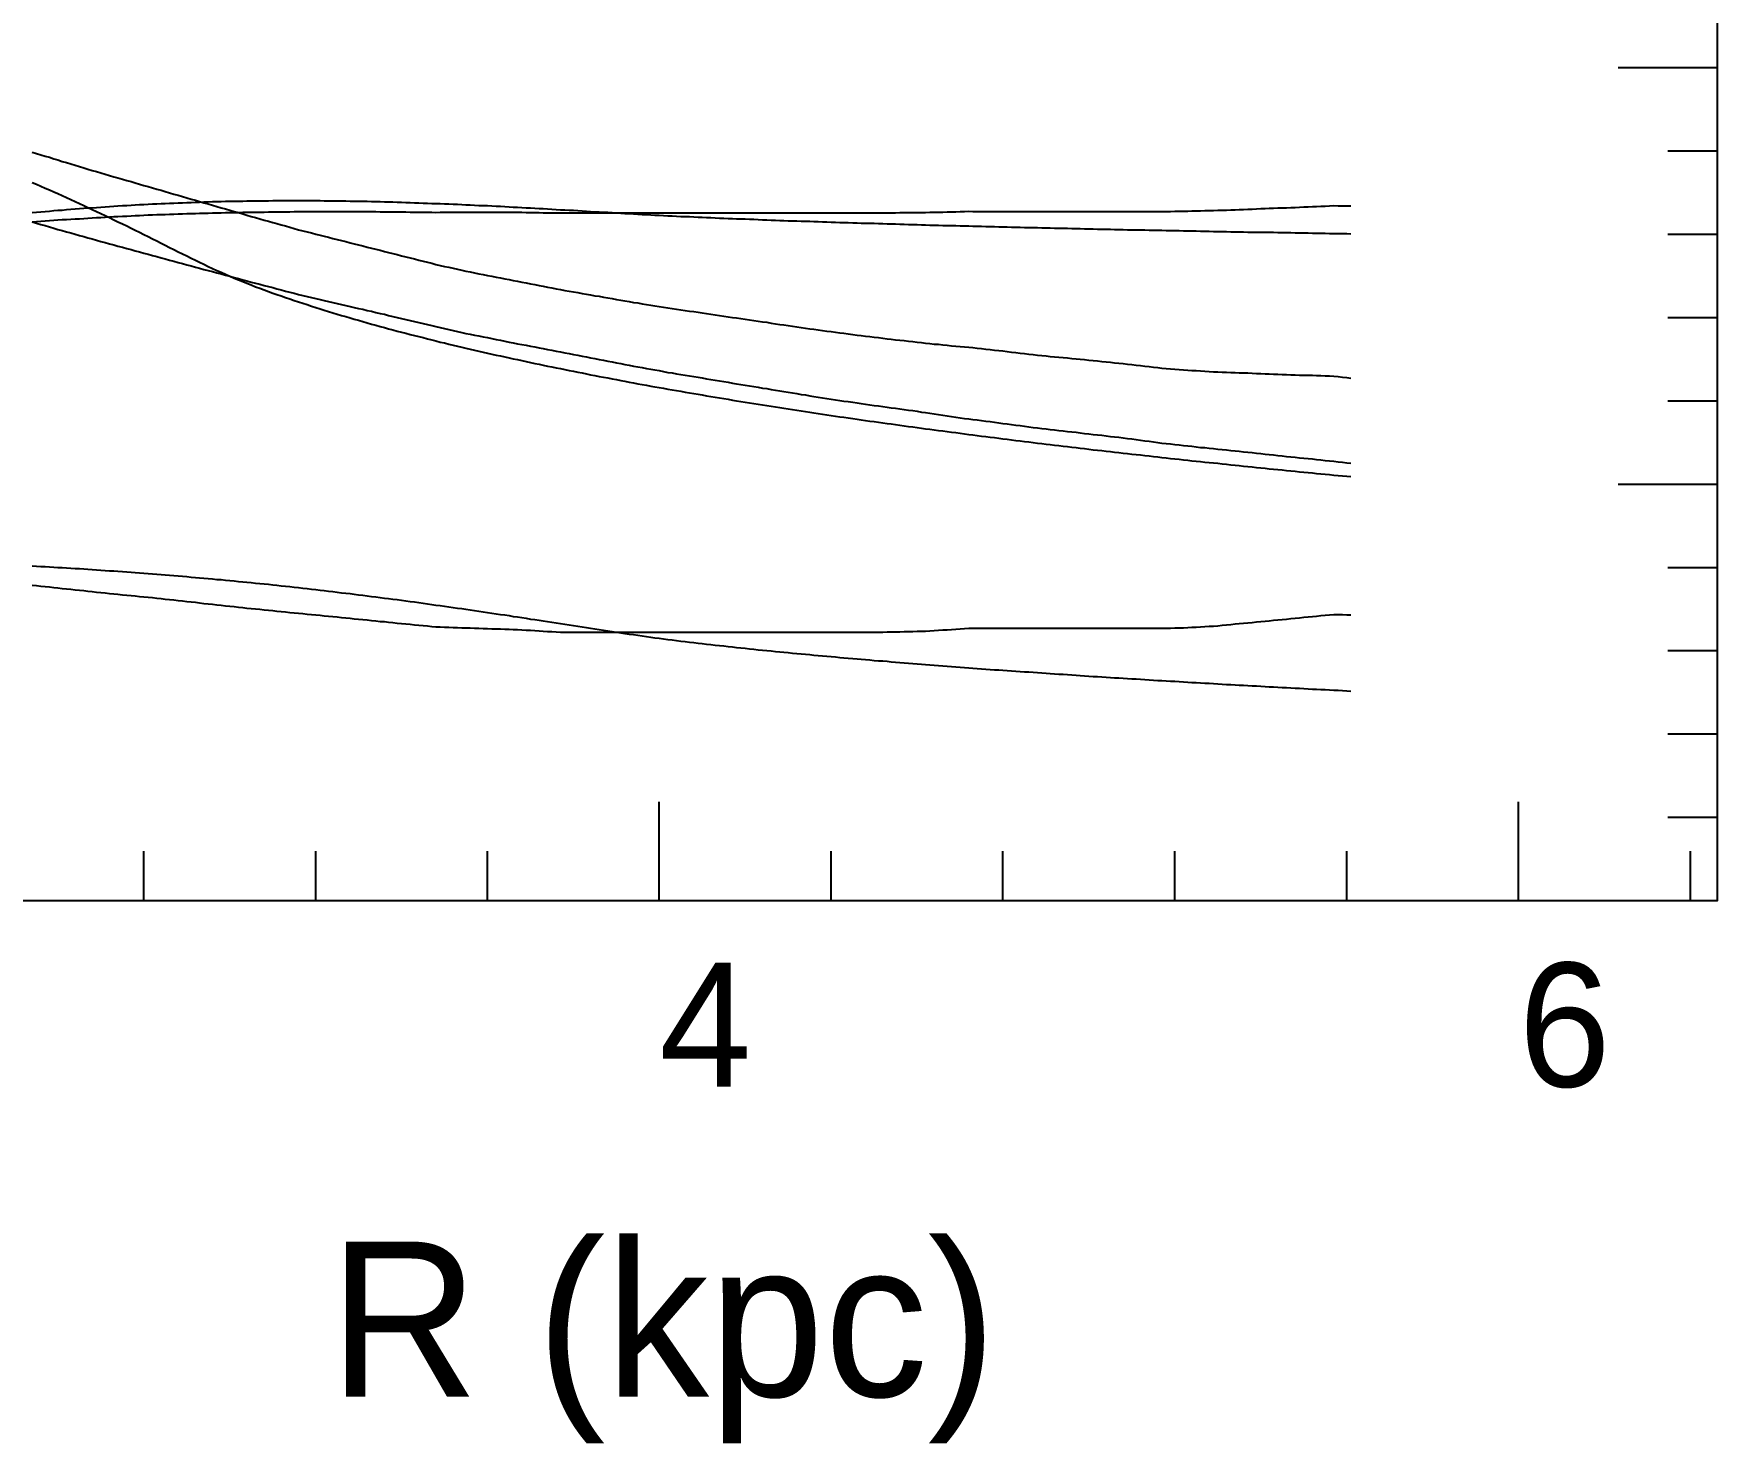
# Model space of a CAD drawing. Extents: x -35 to 179, y -35 to 147.
# Drawn here: x 70.5 to 179.2, y -35 to 56 of the extents above; entities that cross this region are included whole.
import ezdxf

# ---------------------------------------------------------------- set-up
doc = ezdxf.new("R2010")
doc.units = 0

msp = doc.modelspace()

# ---------------------------------------------------------------- linework, layer by layer
at = {"color": 0}
for p, q in [((179.2, 53.76), (172.8, 53.76)), ((179.2, 48.38), (176, 48.38)), ((179.2, 43.01), (176, 43.01)), ((179.2, 37.63), (176, 37.63)), ((179.2, 32.26), (176, 32.26)), ((179.2, 26.88), (172.8, 26.88)), ((179.2, 21.5), (176, 21.5)), ((179.2, 16.13), (176, 16.13)), ((179.2, 10.75), (176, 10.75)), ((110.91, 0), (110.91, 6.4)), ((166.37, 0), (166.37, 6.4)), ((179.2, 5.38), (176, 5.38)), ((77.64, 0), (77.64, 3.2)), ((88.73, 0), (88.73, 3.2)), ((99.82, 0), (99.82, 3.2)), ((122, 0), (122, 3.2)), ((133.09, 0), (133.09, 3.2)), ((144.18, 0), (144.18, 3.2)), ((155.28, 0), (155.28, 3.2)), ((177.46, 0), (177.46, 3.2))]:
    msp.add_line(p, q, dxfattribs=at)
msp.add_lwpolyline([(0, 0), (0, 120.96), (179.2, 120.96), (179.2, 0)], close=True, dxfattribs=at)
at = {"color": 1}
msp.add_lwpolyline([(70.43, 48.32), (70.71, 48.24), (70.98, 48.15), (71.26, 48.07), (71.54, 47.99), (71.82, 47.9), (72.09, 47.82), (72.37, 47.73), (72.65, 47.65), (72.92, 47.57), (73.2, 47.48), (73.48, 47.4), (73.76, 47.32), (74.03, 47.23), (74.31, 47.15), (74.59, 47.07), (74.87, 46.99), (75.14, 46.91), (75.42, 46.82), (75.7, 46.74), (75.97, 46.66), (76.25, 46.58), (76.53, 46.5), (76.81, 46.42), (77.08, 46.34), (77.36, 46.26), (77.64, 46.18), (77.92, 46.1), (78.19, 46.02), (78.47, 45.94), (78.75, 45.86), (79.02, 45.78), (79.3, 45.7), (79.58, 45.62), (79.86, 45.54), (80.13, 45.46), (80.41, 45.38), (80.69, 45.3), (80.97, 45.22), (81.24, 45.14), (81.52, 45.06), (81.8, 44.98), (82.07, 44.9), (82.35, 44.82), (82.63, 44.74), (82.91, 44.66), (83.18, 44.58), (83.46, 44.5), (83.74, 44.42), (84.02, 44.34), (84.29, 44.26), (84.57, 44.18), (84.85, 44.1), (85.12, 44.02), (85.4, 43.94), (85.68, 43.86), (85.96, 43.79), (86.23, 43.71), (86.51, 43.63), (86.79, 43.56), (87.07, 43.48), (87.34, 43.4), (87.62, 43.32), (87.9, 43.25), (88.17, 43.18), (88.45, 43.11), (88.73, 43.04), (89.01, 42.97), (89.28, 42.9), (89.56, 42.83), (89.84, 42.76), (90.12, 42.69), (90.39, 42.62), (90.67, 42.55), (90.95, 42.48), (91.22, 42.41), (91.5, 42.34), (91.78, 42.27), (92.06, 42.2), (92.33, 42.13), (92.61, 42.06), (92.89, 41.99), (93.17, 41.92), (93.44, 41.85), (93.72, 41.78), (94, 41.71), (94.27, 41.64), (94.55, 41.57), (94.83, 41.5), (95.11, 41.43), (95.38, 41.36), (95.66, 41.29), (95.94, 41.22), (96.22, 41.15), (96.49, 41.08), (96.77, 41.01), (97.05, 40.95), (97.32, 40.89), (97.6, 40.83), (97.88, 40.77), (98.16, 40.7), (98.43, 40.64), (98.71, 40.59), (98.99, 40.53), (99.27, 40.48), (99.54, 40.42), (99.82, 40.37), (100.1, 40.32), (100.37, 40.26), (100.65, 40.21), (100.93, 40.15), (101.21, 40.1), (101.48, 40.05), (101.76, 40), (102.04, 39.94), (102.32, 39.89), (102.59, 39.83), (102.87, 39.78), (103.15, 39.72), (103.42, 39.67), (103.7, 39.61), (103.98, 39.56), (104.26, 39.5), (104.53, 39.45), (104.81, 39.4), (105.09, 39.35), (105.37, 39.31), (105.64, 39.26), (105.92, 39.21), (106.2, 39.16), (106.47, 39.11), (106.75, 39.06), (107.03, 39.02), (107.31, 38.97), (107.58, 38.92), (107.86, 38.87), (108.14, 38.82), (108.42, 38.77), (108.69, 38.73), (108.97, 38.68), (109.25, 38.63), (109.52, 38.59), (109.8, 38.54), (110.08, 38.5), (110.36, 38.45), (110.63, 38.41), (110.91, 38.36), (111.19, 38.32), (111.47, 38.27), (111.74, 38.23), (112.02, 38.19), (112.3, 38.15), (112.58, 38.11), (112.85, 38.07), (113.13, 38.03), (113.41, 37.99), (113.68, 37.95), (113.96, 37.91), (114.24, 37.86), (114.52, 37.82), (114.79, 37.78), (115.07, 37.74), (115.35, 37.7), (115.63, 37.66), (115.9, 37.62), (116.18, 37.58), (116.46, 37.54), (116.73, 37.5), (117.01, 37.46), (117.29, 37.42), (117.57, 37.38), (117.84, 37.34), (118.12, 37.29), (118.4, 37.25), (118.68, 37.21), (118.95, 37.17), (119.23, 37.13), (119.51, 37.09), (119.78, 37.05), (120.06, 37.01), (120.34, 36.97), (120.62, 36.93), (120.89, 36.89), (121.17, 36.85), (121.45, 36.82), (121.73, 36.78), (122, 36.74), (122.28, 36.7), (122.56, 36.66), (122.83, 36.63), (123.11, 36.59), (123.39, 36.56), (123.67, 36.52), (123.94, 36.49), (124.22, 36.45), (124.5, 36.42), (124.78, 36.38), (125.05, 36.35), (125.33, 36.32), (125.61, 36.28), (125.88, 36.25), (126.16, 36.22), (126.44, 36.19), (126.72, 36.16), (126.99, 36.13), (127.27, 36.1), (127.55, 36.07), (127.83, 36.03), (128.1, 36), (128.38, 35.97), (128.66, 35.94), (128.93, 35.92), (129.21, 35.89), (129.49, 35.86), (129.77, 35.83), (130.04, 35.81), (130.32, 35.79), (130.6, 35.76), (130.88, 35.74), (131.15, 35.71), (131.43, 35.68), (131.71, 35.65), (131.98, 35.61), (132.26, 35.58), (132.54, 35.55), (132.82, 35.52), (133.09, 35.49), (133.37, 35.45), (133.65, 35.42), (133.93, 35.39), (134.2, 35.36), (134.48, 35.32), (134.76, 35.29), (135.03, 35.26), (135.31, 35.22), (135.59, 35.2), (135.87, 35.17), (136.14, 35.14), (136.42, 35.12), (136.7, 35.09), (136.98, 35.06), (137.25, 35.04), (137.53, 35.01), (137.81, 34.98), (138.08, 34.96), (138.36, 34.93), (138.64, 34.9), (138.92, 34.87), (139.19, 34.85), (139.47, 34.82), (139.75, 34.79), (140.03, 34.76), (140.3, 34.73), (140.58, 34.71), (140.86, 34.68), (141.13, 34.64), (141.41, 34.61), (141.69, 34.58), (141.97, 34.55), (142.24, 34.52), (142.52, 34.49), (142.8, 34.45), (143.08, 34.42), (143.35, 34.39), (143.63, 34.37), (143.91, 34.34), (144.18, 34.32), (144.46, 34.3), (144.74, 34.28), (145.02, 34.26), (145.29, 34.24), (145.57, 34.22), (145.85, 34.2), (146.13, 34.19), (146.4, 34.17), (146.68, 34.15), (146.96, 34.14), (147.23, 34.13), (147.51, 34.12), (147.79, 34.11), (148.07, 34.1), (148.34, 34.09), (148.62, 34.08), (148.9, 34.07), (149.18, 34.06), (149.45, 34.04), (149.73, 34.03), (150.01, 34.02), (150.28, 34.01), (150.56, 34), (150.84, 33.99), (151.12, 33.98), (151.39, 33.97), (151.67, 33.96), (151.95, 33.95), (152.23, 33.94), (152.5, 33.93), (152.78, 33.92), (153.06, 33.92), (153.33, 33.91), (153.61, 33.9), (153.89, 33.89), (154.17, 33.88), (154.44, 33.87), (154.72, 33.84), (155, 33.81), (155.28, 33.78), (155.55, 33.74)], dxfattribs=at)
at = {"color": 2}
for points in [[(70.43, 48.32), (70.71, 48.24), (70.98, 48.15), (71.26, 48.07), (71.54, 47.99), (71.82, 47.9), (72.09, 47.82), (72.37, 47.73), (72.65, 47.65), (72.92, 47.57), (73.2, 47.48), (73.48, 47.4), (73.76, 47.32), (74.03, 47.23), (74.31, 47.15), (74.59, 47.07), (74.87, 46.99), (75.14, 46.91), (75.42, 46.82), (75.7, 46.74), (75.97, 46.66), (76.25, 46.58), (76.53, 46.5), (76.81, 46.42), (77.08, 46.34), (77.36, 46.26), (77.64, 46.18), (77.92, 46.1), (78.19, 46.02), (78.47, 45.94), (78.75, 45.86), (79.02, 45.78), (79.3, 45.7), (79.58, 45.62), (79.86, 45.54), (80.13, 45.46), (80.41, 45.38), (80.69, 45.3), (80.97, 45.22), (81.24, 45.14), (81.52, 45.06), (81.8, 44.98), (82.07, 44.9), (82.35, 44.82), (82.63, 44.74), (82.91, 44.66), (83.18, 44.58), (83.46, 44.5), (83.74, 44.42), (84.02, 44.34), (84.29, 44.26), (84.57, 44.18), (84.85, 44.1), (85.12, 44.02), (85.4, 43.94), (85.68, 43.86), (85.96, 43.79), (86.23, 43.71), (86.51, 43.63), (86.79, 43.56), (87.07, 43.48), (87.34, 43.4), (87.62, 43.32), (87.9, 43.25), (88.17, 43.18), (88.45, 43.11), (88.73, 43.04), (89.01, 42.97), (89.28, 42.9), (89.56, 42.83), (89.84, 42.76), (90.12, 42.69), (90.39, 42.62), (90.67, 42.55), (90.95, 42.48), (91.22, 42.41), (91.5, 42.34), (91.78, 42.27), (92.06, 42.2), (92.33, 42.13), (92.61, 42.06), (92.89, 41.99), (93.17, 41.92), (93.44, 41.85), (93.72, 41.78), (94, 41.71), (94.27, 41.64), (94.55, 41.57), (94.83, 41.5), (95.11, 41.43), (95.38, 41.36), (95.66, 41.29), (95.94, 41.22), (96.22, 41.15), (96.49, 41.08), (96.77, 41.01), (97.05, 40.95), (97.32, 40.89), (97.6, 40.83), (97.88, 40.77), (98.16, 40.7), (98.43, 40.64), (98.71, 40.59), (98.99, 40.53), (99.27, 40.48), (99.54, 40.42), (99.82, 40.37), (100.1, 40.32), (100.37, 40.26), (100.65, 40.21), (100.93, 40.15), (101.21, 40.1), (101.48, 40.05), (101.76, 40), (102.04, 39.94), (102.32, 39.89), (102.59, 39.83), (102.87, 39.78), (103.15, 39.72), (103.42, 39.67), (103.7, 39.61), (103.98, 39.56), (104.26, 39.5), (104.53, 39.45), (104.81, 39.4), (105.09, 39.35), (105.37, 39.31), (105.64, 39.26), (105.92, 39.21), (106.2, 39.16), (106.47, 39.11), (106.75, 39.06), (107.03, 39.02), (107.31, 38.97), (107.58, 38.92), (107.86, 38.87), (108.14, 38.82), (108.42, 38.77), (108.69, 38.73), (108.97, 38.68), (109.25, 38.63), (109.52, 38.59), (109.8, 38.54), (110.08, 38.5), (110.36, 38.45), (110.63, 38.41), (110.91, 38.36), (111.19, 38.32), (111.47, 38.27), (111.74, 38.23), (112.02, 38.19), (112.3, 38.15), (112.58, 38.11), (112.85, 38.07), (113.13, 38.03), (113.41, 37.99), (113.68, 37.95), (113.96, 37.91), (114.24, 37.86), (114.52, 37.82), (114.79, 37.78), (115.07, 37.74), (115.35, 37.7), (115.63, 37.66), (115.9, 37.62), (116.18, 37.58), (116.46, 37.54), (116.73, 37.5), (117.01, 37.46), (117.29, 37.42), (117.57, 37.38), (117.84, 37.34), (118.12, 37.29), (118.4, 37.25), (118.68, 37.21), (118.95, 37.17), (119.23, 37.13), (119.51, 37.09), (119.78, 37.05), (120.06, 37.01), (120.34, 36.97), (120.62, 36.93), (120.89, 36.89), (121.17, 36.85), (121.45, 36.82), (121.73, 36.78), (122, 36.74), (122.28, 36.7), (122.56, 36.66), (122.83, 36.63), (123.11, 36.59), (123.39, 36.56), (123.67, 36.52), (123.94, 36.49), (124.22, 36.45), (124.5, 36.42), (124.78, 36.38), (125.05, 36.35), (125.33, 36.32), (125.61, 36.28), (125.88, 36.25), (126.16, 36.22), (126.44, 36.19), (126.72, 36.16), (126.99, 36.13), (127.27, 36.1), (127.55, 36.07), (127.83, 36.03), (128.1, 36), (128.38, 35.97), (128.66, 35.94), (128.93, 35.92), (129.21, 35.89), (129.49, 35.86), (129.77, 35.83), (130.04, 35.81), (130.32, 35.79), (130.6, 35.76), (130.88, 35.74), (131.15, 35.71), (131.43, 35.68), (131.71, 35.65), (131.98, 35.61), (132.26, 35.58), (132.54, 35.55), (132.82, 35.52), (133.09, 35.49), (133.37, 35.45), (133.65, 35.42), (133.93, 35.39), (134.2, 35.36), (134.48, 35.32), (134.76, 35.29), (135.03, 35.26), (135.31, 35.22), (135.59, 35.2), (135.87, 35.17), (136.14, 35.14), (136.42, 35.12), (136.7, 35.09), (136.98, 35.06), (137.25, 35.04), (137.53, 35.01), (137.81, 34.98), (138.08, 34.96), (138.36, 34.93), (138.64, 34.9), (138.92, 34.87), (139.19, 34.85), (139.47, 34.82), (139.75, 34.79), (140.03, 34.76), (140.3, 34.73), (140.58, 34.71), (140.86, 34.68), (141.13, 34.64), (141.41, 34.61), (141.69, 34.58), (141.97, 34.55), (142.24, 34.52), (142.52, 34.49), (142.8, 34.45), (143.08, 34.42), (143.35, 34.39), (143.63, 34.37), (143.91, 34.34), (144.18, 34.32), (144.46, 34.3), (144.74, 34.28), (145.02, 34.26), (145.29, 34.24), (145.57, 34.22), (145.85, 34.2), (146.13, 34.19), (146.4, 34.17), (146.68, 34.15), (146.96, 34.14), (147.23, 34.13), (147.51, 34.12), (147.79, 34.11), (148.07, 34.1), (148.34, 34.09), (148.62, 34.08), (148.9, 34.07), (149.18, 34.06), (149.45, 34.04), (149.73, 34.03), (150.01, 34.02), (150.28, 34.01), (150.56, 34), (150.84, 33.99), (151.12, 33.98), (151.39, 33.97), (151.67, 33.96), (151.95, 33.95), (152.23, 33.94), (152.5, 33.93), (152.78, 33.92), (153.06, 33.92), (153.33, 33.91), (153.61, 33.9), (153.89, 33.89), (154.17, 33.88), (154.44, 33.87), (154.72, 33.84), (155, 33.81), (155.28, 33.78), (155.55, 33.74)], [(70.43, 46.37), (70.71, 46.25), (70.98, 46.13), (71.26, 46.01), (71.54, 45.89), (71.82, 45.77), (72.09, 45.65), (72.37, 45.52), (72.65, 45.4), (72.92, 45.27), (73.2, 45.14), (73.48, 45.02), (73.76, 44.89), (74.03, 44.76), (74.31, 44.63), (74.59, 44.5), (74.87, 44.36), (75.14, 44.23), (75.42, 44.1), (75.7, 43.96), (75.97, 43.83), (76.25, 43.69), (76.53, 43.56), (76.81, 43.42), (77.08, 43.28), (77.36, 43.15), (77.64, 43.01), (77.92, 42.87), (78.19, 42.73), (78.47, 42.59), (78.75, 42.46), (79.02, 42.32), (79.3, 42.18), (79.58, 42.04), (79.86, 41.9), (80.13, 41.77), (80.41, 41.63), (80.69, 41.49), (80.97, 41.36), (81.24, 41.22), (81.52, 41.09), (81.8, 40.95), (82.07, 40.82), (82.35, 40.69), (82.63, 40.57), (82.91, 40.44), (83.18, 40.32), (83.46, 40.2), (83.74, 40.08), (84.02, 39.97), (84.29, 39.86), (84.57, 39.75), (84.85, 39.64), (85.12, 39.54), (85.4, 39.44), (85.68, 39.33), (85.96, 39.23), (86.23, 39.14), (86.51, 39.04), (86.79, 38.94), (87.07, 38.85), (87.34, 38.75), (87.62, 38.66), (87.9, 38.57), (88.17, 38.48), (88.45, 38.39), (88.73, 38.3), (89.01, 38.21), (89.28, 38.13), (89.56, 38.04), (89.84, 37.96), (90.12, 37.87), (90.39, 37.79), (90.67, 37.71), (90.95, 37.63), (91.22, 37.55), (91.5, 37.47), (91.78, 37.39), (92.06, 37.31), (92.33, 37.23), (92.61, 37.16), (92.89, 37.08), (93.17, 37), (93.44, 36.93), (93.72, 36.85), (94, 36.78), (94.27, 36.71), (94.55, 36.63), (94.83, 36.56), (95.11, 36.49), (95.38, 36.42), (95.66, 36.35), (95.94, 36.28), (96.22, 36.21), (96.49, 36.14), (96.77, 36.07), (97.05, 36.01), (97.32, 35.94), (97.6, 35.87), (97.88, 35.81), (98.16, 35.74), (98.43, 35.68), (98.71, 35.61), (98.99, 35.55), (99.27, 35.48), (99.54, 35.42), (99.82, 35.36), (100.1, 35.29), (100.37, 35.23), (100.65, 35.17), (100.93, 35.11), (101.21, 35.05), (101.48, 34.99), (101.76, 34.93), (102.04, 34.87), (102.32, 34.81), (102.59, 34.75), (102.87, 34.69), (103.15, 34.63), (103.42, 34.57), (103.7, 34.52), (103.98, 34.46), (104.26, 34.4), (104.53, 34.35), (104.81, 34.29), (105.09, 34.23), (105.37, 34.18), (105.64, 34.12), (105.92, 34.07), (106.2, 34.01), (106.47, 33.96), (106.75, 33.91), (107.03, 33.85), (107.31, 33.8), (107.58, 33.75), (107.86, 33.69), (108.14, 33.64), (108.42, 33.59), (108.69, 33.54), (108.97, 33.48), (109.25, 33.43), (109.52, 33.38), (109.8, 33.33), (110.08, 33.28), (110.36, 33.23), (110.63, 33.18), (110.91, 33.13), (111.19, 33.08), (111.47, 33.03), (111.74, 32.98), (112.02, 32.94), (112.3, 32.89), (112.58, 32.84), (112.85, 32.79), (113.13, 32.74), (113.41, 32.7), (113.68, 32.65), (113.96, 32.6), (114.24, 32.55), (114.52, 32.51), (114.79, 32.46), (115.07, 32.42), (115.35, 32.37), (115.63, 32.32), (115.9, 32.28), (116.18, 32.23), (116.46, 32.19), (116.73, 32.14), (117.01, 32.1), (117.29, 32.06), (117.57, 32.01), (117.84, 31.97), (118.12, 31.92), (118.4, 31.88), (118.68, 31.84), (118.95, 31.79), (119.23, 31.75), (119.51, 31.71), (119.78, 31.67), (120.06, 31.62), (120.34, 31.58), (120.62, 31.54), (120.89, 31.5), (121.17, 31.46), (121.45, 31.41), (121.73, 31.37), (122, 31.33), (122.28, 31.29), (122.56, 31.25), (122.83, 31.21), (123.11, 31.17), (123.39, 31.13), (123.67, 31.09), (123.94, 31.05), (124.22, 31.01), (124.5, 30.97), (124.78, 30.93), (125.05, 30.89), (125.33, 30.85), (125.61, 30.82), (125.88, 30.78), (126.16, 30.74), (126.44, 30.7), (126.72, 30.66), (126.99, 30.62), (127.27, 30.59), (127.55, 30.55), (127.83, 30.51), (128.1, 30.47), (128.38, 30.44), (128.66, 30.4), (128.93, 30.36), (129.21, 30.33), (129.49, 30.29), (129.77, 30.25), (130.04, 30.22), (130.32, 30.18), (130.6, 30.14), (130.88, 30.11), (131.15, 30.07), (131.43, 30.04), (131.71, 30), (131.98, 29.97), (132.26, 29.93), (132.54, 29.9), (132.82, 29.86), (133.09, 29.83), (133.37, 29.79), (133.65, 29.76), (133.93, 29.72), (134.2, 29.69), (134.48, 29.65), (134.76, 29.62), (135.03, 29.59), (135.31, 29.55), (135.59, 29.52), (135.87, 29.48), (136.14, 29.45), (136.42, 29.42), (136.7, 29.38), (136.98, 29.35), (137.25, 29.32), (137.53, 29.29), (137.81, 29.25), (138.08, 29.22), (138.36, 29.19), (138.64, 29.16), (138.92, 29.12), (139.19, 29.09), (139.47, 29.06), (139.75, 29.03), (140.03, 29), (140.3, 28.96), (140.58, 28.93), (140.86, 28.9), (141.13, 28.87), (141.41, 28.84), (141.69, 28.81), (141.97, 28.78), (142.24, 28.75), (142.52, 28.72), (142.8, 28.68), (143.08, 28.65), (143.35, 28.62), (143.63, 28.59), (143.91, 28.56), (144.18, 28.53), (144.46, 28.5), (144.74, 28.47), (145.02, 28.44), (145.29, 28.41), (145.57, 28.38), (145.85, 28.35), (146.13, 28.32), (146.4, 28.3), (146.68, 28.27), (146.96, 28.24), (147.23, 28.21), (147.51, 28.18), (147.79, 28.15), (148.07, 28.12), (148.34, 28.09), (148.62, 28.06), (148.9, 28.04), (149.18, 28.01), (149.45, 27.98), (149.73, 27.95), (150.01, 27.92), (150.28, 27.89), (150.56, 27.87), (150.84, 27.84), (151.12, 27.81), (151.39, 27.78), (151.67, 27.76), (151.95, 27.73), (152.23, 27.7), (152.5, 27.67), (152.78, 27.65), (153.06, 27.62), (153.33, 27.59), (153.61, 27.56), (153.89, 27.54), (154.17, 27.51), (154.44, 27.48), (154.72, 27.46), (155, 27.43), (155.28, 27.4), (155.55, 27.38)], [(70.43, 21.62), (70.71, 21.6), (70.98, 21.59), (71.26, 21.57), (71.54, 21.55), (71.82, 21.54), (72.09, 21.52), (72.37, 21.51), (72.65, 21.49), (72.92, 21.47), (73.2, 21.45), (73.48, 21.44), (73.76, 21.42), (74.03, 21.4), (74.31, 21.38), (74.59, 21.37), (74.87, 21.35), (75.14, 21.33), (75.42, 21.31), (75.7, 21.29), (75.97, 21.27), (76.25, 21.25), (76.53, 21.23), (76.81, 21.21), (77.08, 21.19), (77.36, 21.17), (77.64, 21.15), (77.92, 21.13), (78.19, 21.11), (78.47, 21.09), (78.75, 21.06), (79.02, 21.04), (79.3, 21.02), (79.58, 21), (79.86, 20.97), (80.13, 20.95), (80.41, 20.93), (80.69, 20.9), (80.97, 20.88), (81.24, 20.85), (81.52, 20.83), (81.8, 20.8), (82.07, 20.78), (82.35, 20.75), (82.63, 20.73), (82.91, 20.7), (83.18, 20.67), (83.46, 20.65), (83.74, 20.62), (84.02, 20.59), (84.29, 20.57), (84.57, 20.54), (84.85, 20.51), (85.12, 20.48), (85.4, 20.45), (85.68, 20.43), (85.96, 20.4), (86.23, 20.37), (86.51, 20.34), (86.79, 20.31), (87.07, 20.28), (87.34, 20.25), (87.62, 20.22), (87.9, 20.18), (88.17, 20.15), (88.45, 20.12), (88.73, 20.09), (89.01, 20.06), (89.28, 20.03), (89.56, 19.99), (89.84, 19.96), (90.12, 19.93), (90.39, 19.89), (90.67, 19.86), (90.95, 19.83), (91.22, 19.79), (91.5, 19.76), (91.78, 19.72), (92.06, 19.69), (92.33, 19.65), (92.61, 19.62), (92.89, 19.58), (93.17, 19.54), (93.44, 19.51), (93.72, 19.47), (94, 19.44), (94.27, 19.4), (94.55, 19.36), (94.83, 19.32), (95.11, 19.29), (95.38, 19.25), (95.66, 19.21), (95.94, 19.17), (96.22, 19.13), (96.49, 19.09), (96.77, 19.06), (97.05, 19.02), (97.32, 18.98), (97.6, 18.94), (97.88, 18.9), (98.16, 18.86), (98.43, 18.82), (98.71, 18.78), (98.99, 18.74), (99.27, 18.7), (99.54, 18.65), (99.82, 18.61), (100.1, 18.57), (100.37, 18.53), (100.65, 18.49), (100.93, 18.45), (101.21, 18.41), (101.48, 18.36), (101.76, 18.32), (102.04, 18.28), (102.32, 18.24), (102.59, 18.19), (102.87, 18.15), (103.15, 18.11), (103.42, 18.07), (103.7, 18.02), (103.98, 17.98), (104.26, 17.94), (104.53, 17.9), (104.81, 17.85), (105.09, 17.81), (105.37, 17.77), (105.64, 17.73), (105.92, 17.68), (106.2, 17.64), (106.47, 17.6), (106.75, 17.56), (107.03, 17.51), (107.31, 17.47), (107.58, 17.43), (107.86, 17.39), (108.14, 17.34), (108.42, 17.3), (108.69, 17.26), (108.97, 17.22), (109.25, 17.18), (109.52, 17.14), (109.8, 17.1), (110.08, 17.06), (110.36, 17.02), (110.63, 16.98), (110.91, 16.95), (111.19, 16.91), (111.47, 16.87), (111.74, 16.84), (112.02, 16.8), (112.3, 16.77), (112.58, 16.73), (112.85, 16.7), (113.13, 16.67), (113.41, 16.63), (113.68, 16.6), (113.96, 16.57), (114.24, 16.54), (114.52, 16.51), (114.79, 16.48), (115.07, 16.45), (115.35, 16.42), (115.63, 16.39), (115.9, 16.36), (116.18, 16.33), (116.46, 16.3), (116.73, 16.27), (117.01, 16.24), (117.29, 16.21), (117.57, 16.18), (117.84, 16.16), (118.12, 16.13), (118.4, 16.1), (118.68, 16.07), (118.95, 16.05), (119.23, 16.02), (119.51, 15.99), (119.78, 15.97), (120.06, 15.94), (120.34, 15.92), (120.62, 15.89), (120.89, 15.86), (121.17, 15.84), (121.45, 15.81), (121.73, 15.79), (122, 15.76), (122.28, 15.74), (122.56, 15.71), (122.83, 15.69), (123.11, 15.67), (123.39, 15.64), (123.67, 15.62), (123.94, 15.59), (124.22, 15.57), (124.5, 15.55), (124.78, 15.52), (125.05, 15.5), (125.33, 15.48), (125.61, 15.46), (125.88, 15.43), (126.16, 15.41), (126.44, 15.39), (126.72, 15.37), (126.99, 15.34), (127.27, 15.32), (127.55, 15.3), (127.83, 15.28), (128.1, 15.26), (128.38, 15.23), (128.66, 15.21), (128.93, 15.19), (129.21, 15.17), (129.49, 15.15), (129.77, 15.13), (130.04, 15.11), (130.32, 15.09), (130.6, 15.07), (130.88, 15.04), (131.15, 15.02), (131.43, 15), (131.71, 14.98), (131.98, 14.96), (132.26, 14.94), (132.54, 14.92), (132.82, 14.9), (133.09, 14.88), (133.37, 14.86), (133.65, 14.85), (133.93, 14.83), (134.2, 14.81), (134.48, 14.79), (134.76, 14.77), (135.03, 14.75), (135.31, 14.73), (135.59, 14.71), (135.87, 14.69), (136.14, 14.67), (136.42, 14.66), (136.7, 14.64), (136.98, 14.62), (137.25, 14.6), (137.53, 14.58), (137.81, 14.56), (138.08, 14.55), (138.36, 14.53), (138.64, 14.51), (138.92, 14.49), (139.19, 14.47), (139.47, 14.46), (139.75, 14.44), (140.03, 14.42), (140.3, 14.4), (140.58, 14.39), (140.86, 14.37), (141.13, 14.35), (141.41, 14.33), (141.69, 14.32), (141.97, 14.3), (142.24, 14.28), (142.52, 14.27), (142.8, 14.25), (143.08, 14.23), (143.35, 14.22), (143.63, 14.2), (143.91, 14.18), (144.18, 14.17), (144.46, 14.15), (144.74, 14.13), (145.02, 14.12), (145.29, 14.1), (145.57, 14.09), (145.85, 14.07), (146.13, 14.05), (146.4, 14.04), (146.68, 14.02), (146.96, 14.01), (147.23, 13.99), (147.51, 13.97), (147.79, 13.96), (148.07, 13.94), (148.34, 13.93), (148.62, 13.91), (148.9, 13.9), (149.18, 13.88), (149.45, 13.87), (149.73, 13.85), (150.01, 13.84), (150.28, 13.82), (150.56, 13.81), (150.84, 13.79), (151.12, 13.78), (151.39, 13.76), (151.67, 13.75), (151.95, 13.73), (152.23, 13.72), (152.5, 13.7), (152.78, 13.69), (153.06, 13.67), (153.33, 13.66), (153.61, 13.64), (153.89, 13.63), (154.17, 13.62), (154.44, 13.6), (154.72, 13.59), (155, 13.57), (155.28, 13.56), (155.55, 13.54)]]:
    msp.add_lwpolyline(points, dxfattribs=at)
at = {"color": 3}
msp.add_lwpolyline([(70.43, 44.42), (70.71, 44.45), (70.98, 44.47), (71.26, 44.5), (71.54, 44.52), (71.82, 44.55), (72.09, 44.57), (72.37, 44.59), (72.65, 44.62), (72.92, 44.64), (73.2, 44.66), (73.48, 44.68), (73.76, 44.7), (74.03, 44.72), (74.31, 44.74), (74.59, 44.76), (74.87, 44.78), (75.14, 44.8), (75.42, 44.82), (75.7, 44.84), (75.97, 44.86), (76.25, 44.87), (76.53, 44.89), (76.81, 44.9), (77.08, 44.92), (77.36, 44.94), (77.64, 44.95), (77.92, 44.97), (78.19, 44.98), (78.47, 44.99), (78.75, 45.01), (79.02, 45.02), (79.3, 45.03), (79.58, 45.04), (79.86, 45.05), (80.13, 45.06), (80.41, 45.07), (80.69, 45.08), (80.97, 45.09), (81.24, 45.1), (81.52, 45.11), (81.8, 45.12), (82.07, 45.13), (82.35, 45.14), (82.63, 45.14), (82.91, 45.15), (83.18, 45.16), (83.46, 45.16), (83.74, 45.17), (84.02, 45.17), (84.29, 45.18), (84.57, 45.18), (84.85, 45.19), (85.12, 45.19), (85.4, 45.19), (85.68, 45.19), (85.96, 45.2), (86.23, 45.2), (86.51, 45.2), (86.79, 45.2), (87.07, 45.2), (87.34, 45.2), (87.62, 45.2), (87.9, 45.2), (88.17, 45.2), (88.45, 45.2), (88.73, 45.2), (89.01, 45.2), (89.28, 45.19), (89.56, 45.19), (89.84, 45.19), (90.12, 45.18), (90.39, 45.18), (90.67, 45.18), (90.95, 45.17), (91.22, 45.17), (91.5, 45.16), (91.78, 45.16), (92.06, 45.15), (92.33, 45.14), (92.61, 45.14), (92.89, 45.13), (93.17, 45.12), (93.44, 45.12), (93.72, 45.11), (94, 45.1), (94.27, 45.09), (94.55, 45.08), (94.83, 45.07), (95.11, 45.06), (95.38, 45.05), (95.66, 45.04), (95.94, 45.03), (96.22, 45.02), (96.49, 45.01), (96.77, 45), (97.05, 44.99), (97.32, 44.98), (97.6, 44.97), (97.88, 44.96), (98.16, 44.94), (98.43, 44.93), (98.71, 44.92), (98.99, 44.91), (99.27, 44.89), (99.54, 44.88), (99.82, 44.87), (100.1, 44.85), (100.37, 44.84), (100.65, 44.83), (100.93, 44.81), (101.21, 44.8), (101.48, 44.78), (101.76, 44.77), (102.04, 44.75), (102.32, 44.74), (102.59, 44.72), (102.87, 44.71), (103.15, 44.69), (103.42, 44.68), (103.7, 44.66), (103.98, 44.64), (104.26, 44.63), (104.53, 44.61), (104.81, 44.6), (105.09, 44.58), (105.37, 44.57), (105.64, 44.55), (105.92, 44.53), (106.2, 44.52), (106.47, 44.5), (106.75, 44.48), (107.03, 44.47), (107.31, 44.45), (107.58, 44.44), (107.86, 44.42), (108.14, 44.4), (108.42, 44.39), (108.69, 44.37), (108.97, 44.36), (109.25, 44.34), (109.52, 44.32), (109.8, 44.31), (110.08, 44.29), (110.36, 44.28), (110.63, 44.26), (110.91, 44.25), (111.19, 44.24), (111.47, 44.22), (111.74, 44.21), (112.02, 44.2), (112.3, 44.18), (112.58, 44.17), (112.85, 44.16), (113.13, 44.14), (113.41, 44.13), (113.68, 44.12), (113.96, 44.11), (114.24, 44.1), (114.52, 44.08), (114.79, 44.07), (115.07, 44.06), (115.35, 44.05), (115.63, 44.04), (115.9, 44.03), (116.18, 44.02), (116.46, 44.01), (116.73, 44), (117.01, 43.99), (117.29, 43.97), (117.57, 43.96), (117.84, 43.95), (118.12, 43.94), (118.4, 43.93), (118.68, 43.92), (118.95, 43.91), (119.23, 43.9), (119.51, 43.89), (119.78, 43.89), (120.06, 43.88), (120.34, 43.87), (120.62, 43.86), (120.89, 43.85), (121.17, 43.84), (121.45, 43.83), (121.73, 43.82), (122, 43.81), (122.28, 43.8), (122.56, 43.79), (122.83, 43.78), (123.11, 43.78), (123.39, 43.77), (123.67, 43.76), (123.94, 43.75), (124.22, 43.74), (124.5, 43.73), (124.78, 43.73), (125.05, 43.72), (125.33, 43.71), (125.61, 43.7), (125.88, 43.69), (126.16, 43.69), (126.44, 43.68), (126.72, 43.67), (126.99, 43.66), (127.27, 43.65), (127.55, 43.65), (127.83, 43.64), (128.1, 43.63), (128.38, 43.62), (128.66, 43.62), (128.93, 43.61), (129.21, 43.6), (129.49, 43.59), (129.77, 43.59), (130.04, 43.58), (130.32, 43.57), (130.6, 43.56), (130.88, 43.56), (131.15, 43.55), (131.43, 43.54), (131.71, 43.54), (131.98, 43.53), (132.26, 43.52), (132.54, 43.52), (132.82, 43.51), (133.09, 43.5), (133.37, 43.5), (133.65, 43.49), (133.93, 43.48), (134.2, 43.48), (134.48, 43.47), (134.76, 43.46), (135.03, 43.46), (135.31, 43.45), (135.59, 43.44), (135.87, 43.44), (136.14, 43.43), (136.42, 43.42), (136.7, 43.42), (136.98, 43.41), (137.25, 43.41), (137.53, 43.4), (137.81, 43.39), (138.08, 43.39), (138.36, 43.38), (138.64, 43.38), (138.92, 43.37), (139.19, 43.36), (139.47, 43.36), (139.75, 43.35), (140.03, 43.35), (140.3, 43.34), (140.58, 43.33), (140.86, 43.33), (141.13, 43.32), (141.41, 43.32), (141.69, 43.31), (141.97, 43.31), (142.24, 43.3), (142.52, 43.29), (142.8, 43.29), (143.08, 43.28), (143.35, 43.28), (143.63, 43.27), (143.91, 43.27), (144.18, 43.26), (144.46, 43.26), (144.74, 43.25), (145.02, 43.25), (145.29, 43.24), (145.57, 43.24), (145.85, 43.23), (146.13, 43.23), (146.4, 43.22), (146.68, 43.21), (146.96, 43.21), (147.23, 43.2), (147.51, 43.2), (147.79, 43.19), (148.07, 43.19), (148.34, 43.18), (148.62, 43.18), (148.9, 43.17), (149.18, 43.17), (149.45, 43.16), (149.73, 43.16), (150.01, 43.15), (150.28, 43.15), (150.56, 43.15), (150.84, 43.14), (151.12, 43.14), (151.39, 43.13), (151.67, 43.13), (151.95, 43.12), (152.23, 43.12), (152.5, 43.11), (152.78, 43.11), (153.06, 43.1), (153.33, 43.1), (153.61, 43.09), (153.89, 43.09), (154.17, 43.08), (154.44, 43.08), (154.72, 43.08), (155, 43.07), (155.28, 43.07), (155.55, 43.06)], dxfattribs=at)
at = {"color": 4}
msp.add_lwpolyline([(70.43, 43.83), (70.71, 43.85), (70.98, 43.87), (71.26, 43.89), (71.54, 43.91), (71.82, 43.93), (72.09, 43.95), (72.37, 43.97), (72.65, 43.98), (72.92, 44), (73.2, 44.02), (73.48, 44.03), (73.76, 44.05), (74.03, 44.07), (74.31, 44.08), (74.59, 44.1), (74.87, 44.11), (75.14, 44.13), (75.42, 44.14), (75.7, 44.16), (75.97, 44.17), (76.25, 44.19), (76.53, 44.2), (76.81, 44.21), (77.08, 44.23), (77.36, 44.24), (77.64, 44.25), (77.92, 44.27), (78.19, 44.28), (78.47, 44.29), (78.75, 44.3), (79.02, 44.31), (79.3, 44.32), (79.58, 44.33), (79.86, 44.34), (80.13, 44.35), (80.41, 44.36), (80.69, 44.36), (80.97, 44.37), (81.24, 44.38), (81.52, 44.39), (81.8, 44.39), (82.07, 44.4), (82.35, 44.41), (82.63, 44.41), (82.91, 44.42), (83.18, 44.42), (83.46, 44.43), (83.74, 44.43), (84.02, 44.44), (84.29, 44.44), (84.57, 44.45), (84.85, 44.45), (85.12, 44.46), (85.4, 44.46), (85.68, 44.47), (85.96, 44.47), (86.23, 44.47), (86.51, 44.48), (86.79, 44.48), (87.07, 44.48), (87.34, 44.49), (87.62, 44.49), (87.9, 44.49), (88.17, 44.49), (88.45, 44.49), (88.73, 44.49), (89.01, 44.5), (89.28, 44.5), (89.56, 44.5), (89.84, 44.5), (90.12, 44.5), (90.39, 44.5), (90.67, 44.5), (90.95, 44.5), (91.22, 44.49), (91.5, 44.49), (91.78, 44.49), (92.06, 44.49), (92.33, 44.49), (92.61, 44.49), (92.89, 44.48), (93.17, 44.48), (93.44, 44.48), (93.72, 44.48), (94, 44.47), (94.27, 44.47), (94.55, 44.47), (94.83, 44.46), (95.11, 44.46), (95.38, 44.45), (95.66, 44.45), (95.94, 44.44), (96.22, 44.44), (96.49, 44.43), (96.77, 44.44), (97.05, 44.44), (97.32, 44.44), (97.6, 44.44), (97.88, 44.44), (98.16, 44.44), (98.43, 44.44), (98.71, 44.44), (98.99, 44.44), (99.27, 44.44), (99.54, 44.44), (99.82, 44.44), (100.1, 44.44), (100.37, 44.44), (100.65, 44.44), (100.93, 44.44), (101.21, 44.44), (101.48, 44.44), (101.76, 44.44), (102.04, 44.44), (102.32, 44.43), (102.59, 44.43), (102.87, 44.42), (103.15, 44.42), (103.42, 44.41), (103.7, 44.41), (103.98, 44.4), (104.26, 44.4), (104.53, 44.4), (104.81, 44.4), (105.09, 44.4), (105.37, 44.4), (105.64, 44.4), (105.92, 44.4), (106.2, 44.4), (106.47, 44.4), (106.75, 44.4), (107.03, 44.41), (107.31, 44.41), (107.58, 44.41), (107.86, 44.41), (108.14, 44.41), (108.42, 44.41), (108.69, 44.41), (108.97, 44.41), (109.25, 44.41), (109.52, 44.41), (109.8, 44.41), (110.08, 44.41), (110.36, 44.41), (110.63, 44.41), (110.91, 44.41), (111.19, 44.41), (111.47, 44.41), (111.74, 44.41), (112.02, 44.41), (112.3, 44.41), (112.58, 44.41), (112.85, 44.41), (113.13, 44.41), (113.41, 44.41), (113.68, 44.41), (113.96, 44.41), (114.24, 44.41), (114.52, 44.41), (114.79, 44.41), (115.07, 44.41), (115.35, 44.41), (115.63, 44.41), (115.9, 44.41), (116.18, 44.41), (116.46, 44.41), (116.73, 44.41), (117.01, 44.41), (117.29, 44.41), (117.57, 44.41), (117.84, 44.41), (118.12, 44.41), (118.4, 44.41), (118.68, 44.41), (118.95, 44.41), (119.23, 44.41), (119.51, 44.41), (119.78, 44.41), (120.06, 44.41), (120.34, 44.41), (120.62, 44.41), (120.89, 44.41), (121.17, 44.41), (121.45, 44.41), (121.73, 44.41), (122, 44.41), (122.28, 44.41), (122.56, 44.41), (122.83, 44.41), (123.11, 44.41), (123.39, 44.41), (123.67, 44.41), (123.94, 44.41), (124.22, 44.41), (124.5, 44.41), (124.78, 44.41), (125.05, 44.41), (125.33, 44.41), (125.61, 44.41), (125.88, 44.41), (126.16, 44.41), (126.44, 44.42), (126.72, 44.42), (126.99, 44.42), (127.27, 44.42), (127.55, 44.42), (127.83, 44.43), (128.1, 44.43), (128.38, 44.44), (128.66, 44.44), (128.93, 44.45), (129.21, 44.46), (129.49, 44.47), (129.77, 44.47), (130.04, 44.48), (130.32, 44.49), (130.6, 44.5), (130.88, 44.51), (131.15, 44.5), (131.43, 44.5), (131.71, 44.5), (131.98, 44.5), (132.26, 44.5), (132.54, 44.5), (132.82, 44.5), (133.09, 44.5), (133.37, 44.5), (133.65, 44.5), (133.93, 44.5), (134.2, 44.5), (134.48, 44.5), (134.76, 44.5), (135.03, 44.5), (135.31, 44.5), (135.59, 44.5), (135.87, 44.5), (136.14, 44.5), (136.42, 44.5), (136.7, 44.5), (136.98, 44.5), (137.25, 44.5), (137.53, 44.5), (137.81, 44.5), (138.08, 44.5), (138.36, 44.5), (138.64, 44.5), (138.92, 44.5), (139.19, 44.5), (139.47, 44.5), (139.75, 44.5), (140.03, 44.5), (140.3, 44.5), (140.58, 44.5), (140.86, 44.5), (141.13, 44.5), (141.41, 44.5), (141.69, 44.5), (141.97, 44.5), (142.24, 44.5), (142.52, 44.5), (142.8, 44.5), (143.08, 44.5), (143.35, 44.5), (143.63, 44.5), (143.91, 44.5), (144.18, 44.51), (144.46, 44.51), (144.74, 44.52), (145.02, 44.52), (145.29, 44.53), (145.57, 44.53), (145.85, 44.54), (146.13, 44.55), (146.4, 44.55), (146.68, 44.56), (146.96, 44.57), (147.23, 44.58), (147.51, 44.59), (147.79, 44.6), (148.07, 44.61), (148.34, 44.62), (148.62, 44.63), (148.9, 44.64), (149.18, 44.65), (149.45, 44.66), (149.73, 44.68), (150.01, 44.69), (150.28, 44.7), (150.56, 44.71), (150.84, 44.72), (151.12, 44.73), (151.39, 44.74), (151.67, 44.75), (151.95, 44.76), (152.23, 44.78), (152.5, 44.79), (152.78, 44.8), (153.06, 44.81), (153.33, 44.82), (153.61, 44.83), (153.89, 44.84), (154.17, 44.85), (154.44, 44.87), (154.72, 44.86), (155, 44.86), (155.28, 44.85), (155.55, 44.85)], dxfattribs=at)
at = {"color": 5}
msp.add_lwpolyline([(70.43, 43.82), (70.71, 43.74), (70.98, 43.66), (71.26, 43.58), (71.54, 43.5), (71.82, 43.42), (72.09, 43.34), (72.37, 43.26), (72.65, 43.19), (72.92, 43.11), (73.2, 43.03), (73.48, 42.95), (73.76, 42.87), (74.03, 42.8), (74.31, 42.72), (74.59, 42.64), (74.87, 42.56), (75.14, 42.49), (75.42, 42.41), (75.7, 42.34), (75.97, 42.26), (76.25, 42.19), (76.53, 42.11), (76.81, 42.03), (77.08, 41.96), (77.36, 41.88), (77.64, 41.81), (77.92, 41.73), (78.19, 41.66), (78.47, 41.58), (78.75, 41.51), (79.02, 41.44), (79.3, 41.36), (79.58, 41.29), (79.86, 41.21), (80.13, 41.14), (80.41, 41.06), (80.69, 40.99), (80.97, 40.91), (81.24, 40.84), (81.52, 40.76), (81.8, 40.69), (82.07, 40.62), (82.35, 40.54), (82.63, 40.47), (82.91, 40.39), (83.18, 40.32), (83.46, 40.24), (83.74, 40.17), (84.02, 40.09), (84.29, 40.02), (84.57, 39.94), (84.85, 39.87), (85.12, 39.8), (85.4, 39.72), (85.68, 39.65), (85.96, 39.58), (86.23, 39.51), (86.51, 39.43), (86.79, 39.36), (87.07, 39.29), (87.34, 39.22), (87.62, 39.14), (87.9, 39.07), (88.17, 39.01), (88.45, 38.95), (88.73, 38.88), (89.01, 38.82), (89.28, 38.75), (89.56, 38.69), (89.84, 38.63), (90.12, 38.56), (90.39, 38.5), (90.67, 38.43), (90.95, 38.37), (91.22, 38.3), (91.5, 38.24), (91.78, 38.18), (92.06, 38.11), (92.33, 38.05), (92.61, 37.98), (92.89, 37.92), (93.17, 37.86), (93.44, 37.79), (93.72, 37.72), (94, 37.66), (94.27, 37.59), (94.55, 37.53), (94.83, 37.46), (95.11, 37.4), (95.38, 37.33), (95.66, 37.27), (95.94, 37.2), (96.22, 37.14), (96.49, 37.07), (96.77, 37.01), (97.05, 36.94), (97.32, 36.88), (97.6, 36.82), (97.88, 36.75), (98.16, 36.69), (98.43, 36.62), (98.71, 36.57), (98.99, 36.51), (99.27, 36.46), (99.54, 36.4), (99.82, 36.35), (100.1, 36.29), (100.37, 36.23), (100.65, 36.18), (100.93, 36.12), (101.21, 36.07), (101.48, 36.01), (101.76, 35.96), (102.04, 35.91), (102.32, 35.86), (102.59, 35.8), (102.87, 35.75), (103.15, 35.7), (103.42, 35.64), (103.7, 35.59), (103.98, 35.54), (104.26, 35.48), (104.53, 35.43), (104.81, 35.38), (105.09, 35.32), (105.37, 35.27), (105.64, 35.21), (105.92, 35.16), (106.2, 35.11), (106.47, 35.05), (106.75, 35), (107.03, 34.94), (107.31, 34.89), (107.58, 34.84), (107.86, 34.78), (108.14, 34.73), (108.42, 34.68), (108.69, 34.62), (108.97, 34.57), (109.25, 34.52), (109.52, 34.47), (109.8, 34.42), (110.08, 34.37), (110.36, 34.32), (110.63, 34.27), (110.91, 34.22), (111.19, 34.16), (111.47, 34.11), (111.74, 34.07), (112.02, 34.02), (112.3, 33.98), (112.58, 33.93), (112.85, 33.88), (113.13, 33.84), (113.41, 33.79), (113.68, 33.75), (113.96, 33.7), (114.24, 33.65), (114.52, 33.61), (114.79, 33.56), (115.07, 33.52), (115.35, 33.47), (115.63, 33.42), (115.9, 33.38), (116.18, 33.33), (116.46, 33.29), (116.73, 33.24), (117.01, 33.2), (117.29, 33.15), (117.57, 33.1), (117.84, 33.06), (118.12, 33.01), (118.4, 32.97), (118.68, 32.92), (118.95, 32.87), (119.23, 32.83), (119.51, 32.78), (119.78, 32.74), (120.06, 32.69), (120.34, 32.65), (120.62, 32.6), (120.89, 32.56), (121.17, 32.51), (121.45, 32.47), (121.73, 32.42), (122, 32.38), (122.28, 32.34), (122.56, 32.3), (122.83, 32.26), (123.11, 32.22), (123.39, 32.18), (123.67, 32.14), (123.94, 32.1), (124.22, 32.06), (124.5, 32.02), (124.78, 31.98), (125.05, 31.94), (125.33, 31.9), (125.61, 31.86), (125.88, 31.83), (126.16, 31.79), (126.44, 31.75), (126.72, 31.71), (126.99, 31.67), (127.27, 31.64), (127.55, 31.6), (127.83, 31.55), (128.1, 31.51), (128.38, 31.47), (128.66, 31.43), (128.93, 31.38), (129.21, 31.34), (129.49, 31.3), (129.77, 31.26), (130.04, 31.21), (130.32, 31.18), (130.6, 31.14), (130.88, 31.11), (131.15, 31.07), (131.43, 31.04), (131.71, 31), (131.98, 30.97), (132.26, 30.93), (132.54, 30.89), (132.82, 30.86), (133.09, 30.82), (133.37, 30.78), (133.65, 30.74), (133.93, 30.71), (134.2, 30.67), (134.48, 30.63), (134.76, 30.59), (135.03, 30.55), (135.31, 30.52), (135.59, 30.49), (135.87, 30.46), (136.14, 30.42), (136.42, 30.39), (136.7, 30.36), (136.98, 30.33), (137.25, 30.3), (137.53, 30.27), (137.81, 30.24), (138.08, 30.21), (138.36, 30.17), (138.64, 30.14), (138.92, 30.11), (139.19, 30.08), (139.47, 30.05), (139.75, 30.01), (140.03, 29.98), (140.3, 29.95), (140.58, 29.92), (140.86, 29.88), (141.13, 29.84), (141.41, 29.81), (141.69, 29.77), (141.97, 29.73), (142.24, 29.7), (142.52, 29.66), (142.8, 29.62), (143.08, 29.59), (143.35, 29.55), (143.63, 29.52), (143.91, 29.49), (144.18, 29.46), (144.46, 29.43), (144.74, 29.4), (145.02, 29.37), (145.29, 29.34), (145.57, 29.31), (145.85, 29.27), (146.13, 29.25), (146.4, 29.22), (146.68, 29.19), (146.96, 29.16), (147.23, 29.13), (147.51, 29.1), (147.79, 29.07), (148.07, 29.05), (148.34, 29.02), (148.62, 28.99), (148.9, 28.96), (149.18, 28.93), (149.45, 28.9), (149.73, 28.87), (150.01, 28.84), (150.28, 28.81), (150.56, 28.78), (150.84, 28.75), (151.12, 28.72), (151.39, 28.69), (151.67, 28.66), (151.95, 28.63), (152.23, 28.6), (152.5, 28.58), (152.78, 28.55), (153.06, 28.52), (153.33, 28.49), (153.61, 28.46), (153.89, 28.43), (154.17, 28.4), (154.44, 28.37), (154.72, 28.34), (155, 28.31), (155.28, 28.28), (155.55, 28.25)], dxfattribs=at)
at = {"color": 6}
msp.add_lwpolyline([(70.43, 20.38), (70.71, 20.35), (70.98, 20.32), (71.26, 20.29), (71.54, 20.26), (71.82, 20.23), (72.09, 20.2), (72.37, 20.17), (72.65, 20.14), (72.92, 20.11), (73.2, 20.08), (73.48, 20.05), (73.76, 20.02), (74.03, 19.99), (74.31, 19.96), (74.59, 19.93), (74.87, 19.9), (75.14, 19.87), (75.42, 19.84), (75.7, 19.81), (75.97, 19.79), (76.25, 19.76), (76.53, 19.73), (76.81, 19.7), (77.08, 19.68), (77.36, 19.65), (77.64, 19.62), (77.92, 19.59), (78.19, 19.57), (78.47, 19.54), (78.75, 19.51), (79.02, 19.48), (79.3, 19.45), (79.58, 19.42), (79.86, 19.39), (80.13, 19.36), (80.41, 19.33), (80.69, 19.3), (80.97, 19.27), (81.24, 19.23), (81.52, 19.2), (81.8, 19.17), (82.07, 19.14), (82.35, 19.11), (82.63, 19.08), (82.91, 19.05), (83.18, 19.02), (83.46, 18.99), (83.74, 18.96), (84.02, 18.93), (84.29, 18.9), (84.57, 18.87), (84.85, 18.85), (85.12, 18.82), (85.4, 18.79), (85.68, 18.76), (85.96, 18.73), (86.23, 18.7), (86.51, 18.68), (86.79, 18.65), (87.07, 18.62), (87.34, 18.59), (87.62, 18.57), (87.9, 18.54), (88.17, 18.51), (88.45, 18.48), (88.73, 18.46), (89.01, 18.43), (89.28, 18.4), (89.56, 18.37), (89.84, 18.35), (90.12, 18.32), (90.39, 18.29), (90.67, 18.26), (90.95, 18.24), (91.22, 18.21), (91.5, 18.18), (91.78, 18.15), (92.06, 18.13), (92.33, 18.1), (92.61, 18.07), (92.89, 18.04), (93.17, 18.02), (93.44, 17.99), (93.72, 17.96), (94, 17.93), (94.27, 17.91), (94.55, 17.88), (94.83, 17.85), (95.11, 17.82), (95.38, 17.8), (95.66, 17.77), (95.94, 17.74), (96.22, 17.71), (96.49, 17.68), (96.77, 17.68), (97.05, 17.67), (97.32, 17.66), (97.6, 17.65), (97.88, 17.64), (98.16, 17.63), (98.43, 17.62), (98.71, 17.61), (98.99, 17.6), (99.27, 17.59), (99.54, 17.58), (99.82, 17.57), (100.1, 17.56), (100.37, 17.56), (100.65, 17.55), (100.93, 17.54), (101.21, 17.53), (101.48, 17.52), (101.76, 17.51), (102.04, 17.5), (102.32, 17.48), (102.59, 17.46), (102.87, 17.44), (103.15, 17.43), (103.42, 17.41), (103.7, 17.39), (103.98, 17.38), (104.26, 17.36), (104.53, 17.35), (104.81, 17.35), (105.09, 17.35), (105.37, 17.35), (105.64, 17.35), (105.92, 17.35), (106.2, 17.35), (106.47, 17.35), (106.75, 17.35), (107.03, 17.35), (107.31, 17.35), (107.58, 17.35), (107.86, 17.35), (108.14, 17.35), (108.42, 17.35), (108.69, 17.35), (108.97, 17.35), (109.25, 17.35), (109.52, 17.35), (109.8, 17.35), (110.08, 17.35), (110.36, 17.35), (110.63, 17.35), (110.91, 17.35), (111.19, 17.35), (111.47, 17.35), (111.74, 17.35), (112.02, 17.35), (112.3, 17.35), (112.58, 17.35), (112.85, 17.35), (113.13, 17.35), (113.41, 17.35), (113.68, 17.35), (113.96, 17.35), (114.24, 17.35), (114.52, 17.35), (114.79, 17.35), (115.07, 17.35), (115.35, 17.35), (115.63, 17.35), (115.9, 17.35), (116.18, 17.35), (116.46, 17.35), (116.73, 17.35), (117.01, 17.35), (117.29, 17.35), (117.57, 17.35), (117.84, 17.35), (118.12, 17.35), (118.4, 17.35), (118.68, 17.35), (118.95, 17.35), (119.23, 17.35), (119.51, 17.35), (119.78, 17.35), (120.06, 17.35), (120.34, 17.35), (120.62, 17.35), (120.89, 17.35), (121.17, 17.35), (121.45, 17.35), (121.73, 17.35), (122, 17.35), (122.28, 17.35), (122.56, 17.35), (122.83, 17.35), (123.11, 17.35), (123.39, 17.35), (123.67, 17.35), (123.94, 17.35), (124.22, 17.35), (124.5, 17.35), (124.78, 17.35), (125.05, 17.35), (125.33, 17.35), (125.61, 17.36), (125.88, 17.36), (126.16, 17.37), (126.44, 17.37), (126.72, 17.38), (126.99, 17.38), (127.27, 17.39), (127.55, 17.4), (127.83, 17.4), (128.1, 17.41), (128.38, 17.43), (128.66, 17.45), (128.93, 17.47), (129.21, 17.49), (129.49, 17.5), (129.77, 17.52), (130.04, 17.54), (130.32, 17.56), (130.6, 17.58), (130.88, 17.6), (131.15, 17.59), (131.43, 17.59), (131.71, 17.59), (131.98, 17.59), (132.26, 17.59), (132.54, 17.59), (132.82, 17.59), (133.09, 17.59), (133.37, 17.59), (133.65, 17.59), (133.93, 17.59), (134.2, 17.59), (134.48, 17.59), (134.76, 17.59), (135.03, 17.59), (135.31, 17.59), (135.59, 17.59), (135.87, 17.59), (136.14, 17.59), (136.42, 17.59), (136.7, 17.59), (136.98, 17.59), (137.25, 17.59), (137.53, 17.59), (137.81, 17.59), (138.08, 17.59), (138.36, 17.59), (138.64, 17.59), (138.92, 17.59), (139.19, 17.59), (139.47, 17.59), (139.75, 17.59), (140.03, 17.59), (140.3, 17.59), (140.58, 17.59), (140.86, 17.59), (141.13, 17.59), (141.41, 17.59), (141.69, 17.59), (141.97, 17.59), (142.24, 17.59), (142.52, 17.59), (142.8, 17.59), (143.08, 17.59), (143.35, 17.59), (143.63, 17.59), (143.91, 17.59), (144.18, 17.61), (144.46, 17.62), (144.74, 17.63), (145.02, 17.65), (145.29, 17.66), (145.57, 17.67), (145.85, 17.69), (146.13, 17.7), (146.4, 17.72), (146.68, 17.73), (146.96, 17.76), (147.23, 17.79), (147.51, 17.81), (147.79, 17.84), (148.07, 17.87), (148.34, 17.89), (148.62, 17.92), (148.9, 17.94), (149.18, 17.97), (149.45, 18), (149.73, 18.03), (150.01, 18.05), (150.28, 18.08), (150.56, 18.11), (150.84, 18.14), (151.12, 18.16), (151.39, 18.19), (151.67, 18.22), (151.95, 18.25), (152.23, 18.27), (152.5, 18.3), (152.78, 18.33), (153.06, 18.36), (153.33, 18.38), (153.61, 18.41), (153.89, 18.44), (154.17, 18.47), (154.44, 18.49), (154.72, 18.49), (155, 18.48), (155.28, 18.46), (155.55, 18.45)], dxfattribs=at)

# ---------------------------------------------------------------- texts
at = {"color": 0}
for s, height, p in [('4', 8, (110.91, -12)), ('6', 8, (166.37, -12)), ('R (kpc)', 10, (89.6, -32))]:
    msp.add_text(s, height=height, dxfattribs=at).set_placement(p)

doc.saveas('drawing.dxf')
